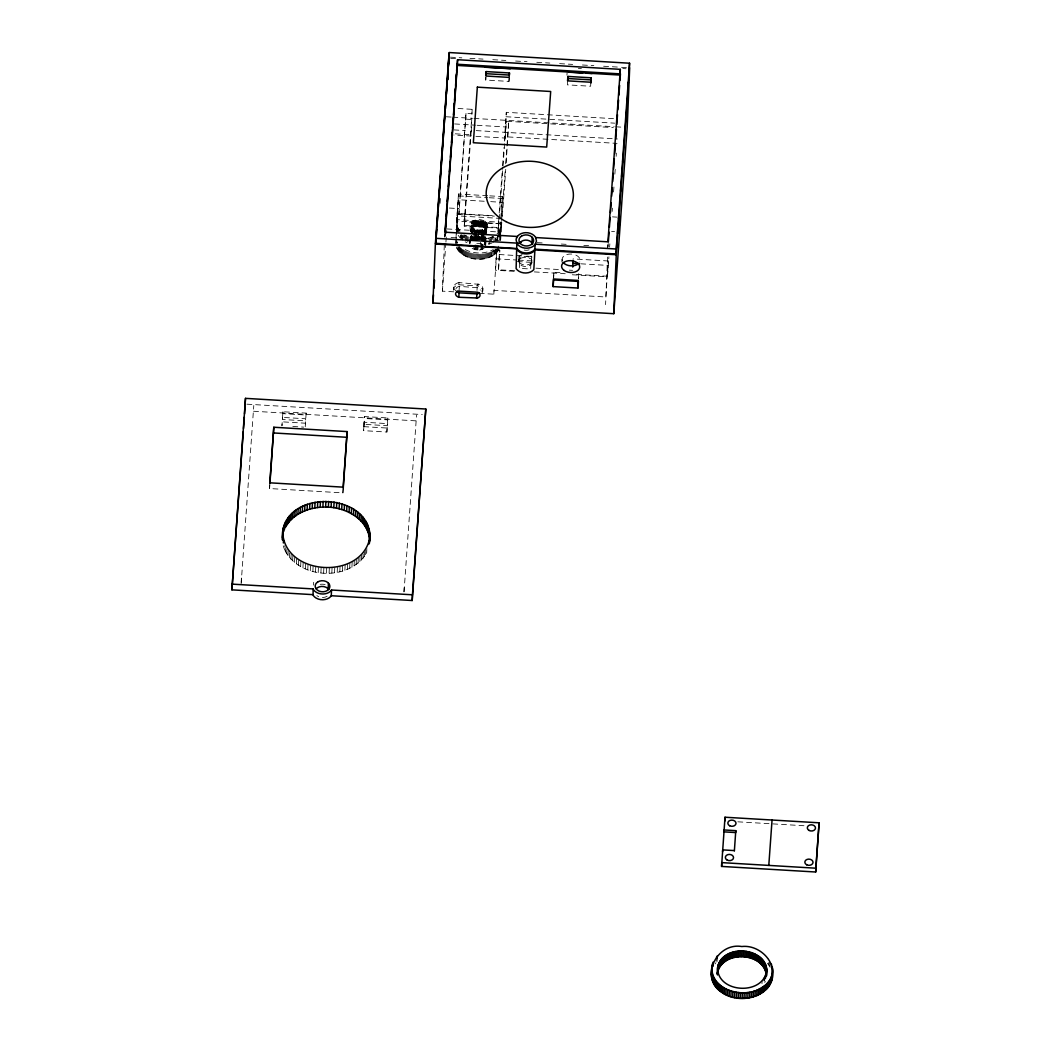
<?xml version="1.0" encoding="UTF-8"?>
<svg xmlns="http://www.w3.org/2000/svg" width="1051" height="1051" viewBox="0 0 1051 1051"><rect width="100%" height="100%" fill="white"/><g stroke="black" fill="none" stroke-linecap="round" stroke-linejoin="round"><path stroke-width="0.75" stroke-dasharray="5 3.75" d="M456.239 237.999L456.252 237.29M487.69 195.722L458.472 194.001L456.83 231.167L457.474 213.55L493.182 215.665M364.04 424.328L364.093 422.226L387.359 423.606L387.267 425.708L364.04 424.328L363.607 430.66L386.873 432.04L387.832 417.956L364.605 416.577L363.607 430.66M241.204 582.293L241.388 578.011M241.139 583.725L253.79 405.515M343.27 487.979L342.915 492.88L269.568 488.544L269.739 484.248M282.929 411.742L282.85 413.647L306.077 415.027L306.156 413.122L282.929 411.742L281.957 425.839L282.128 421.832L305.368 423.198L305.197 427.218L306.156 413.122M366.865 548.491L366.681 552.787C349.799 581.597 299.561 579.666 284.65 549.883L284.834 545.6M285.596 551.854L285.78 547.558M286.713 553.772L286.897 549.476M287.974 555.637L288.158 551.341M289.393 557.45L289.564 553.154M290.943 559.185L291.193 553.457M292.651 560.84L292.887 555.125M294.477 562.43L294.714 556.702M296.421 563.914L296.671 558.199M298.497 565.307L298.734 559.592M300.678 566.607L300.914 560.892M302.951 567.803L303.187 562.088M305.329 568.893L305.565 563.165M307.772 569.865L308.009 564.137M310.295 570.719L310.531 564.991M312.883 571.455L313.119 565.727M313.553 585.144L313.671 582.28M315.523 572.059L315.76 566.344M318.203 572.545L318.44 566.817M320.91 572.9L321.146 567.185M323.629 573.123L323.879 567.409M326.375 573.229L326.611 567.501M329.108 573.189L329.357 567.474M331.84 573.031L332.077 567.304M334.533 572.729L334.783 567.014M337.2 572.309L337.45 566.581M342.915 492.88L343.151 487.152M339.828 571.757L340.064 566.042M342.403 571.087L342.639 565.359M344.899 570.286L345.148 564.571M347.329 569.366L347.579 563.651M349.681 568.341L349.917 562.613M351.927 567.198L352.177 561.47M354.082 565.95L354.318 560.222M356.118 564.597L356.368 558.882M358.049 563.152L358.286 557.424M363.922 426.233L364.605 416.577M359.836 561.615L360.02 557.319M361.505 559.986L361.741 554.271M363.015 558.291L363.199 553.995M364.395 556.518L364.579 552.222M365.617 554.678L365.801 550.382M386.873 432.04L387.359 423.606M387.832 417.956L387.753 419.861L364.513 418.482M403.965 591.923L404.149 587.64M404.031 591.726L416.551 415.145M453.782 291.823L442.392 291.153L444.376 243.714M444.98 236.488L445.164 232.192M455.806 243.49L456.003 238.827M456.068 237.263L456.252 232.599M456.318 231.036L457.04 213.931L494.377 216.138M456.384 234.045L457.474 213.55M446.859 228.934L498.292 231.969L498.45 228.159L464.266 226.136L464.739 214.693L458.906 214.351L465.987 113.416L471.833 113.758L472.149 109.33L454.912 108.306M458.906 214.351L465.987 113.416M464.424 225.518L464.581 221.708L498.778 223.732L498.608 227.541L464.424 225.518L471.268 130.311M472.149 109.33L471.032 136.039L453.796 135.014M509.196 78.365L508.973 81.413L485.733 80.034L485.838 77.354M479.23 293.334L493.812 294.188L493.983 290.378L605.901 296.999L608.148 260.976L573.084 258.901M496.611 248.982L495.428 270.225L514.714 271.368M514.78 270.751L498.502 269.792L499.501 249.665M499.895 239.864L500.092 235.188M500.158 233.637L500.618 222.746M500.289 235.017L500.026 240.587M500.355 233.401L500.762 223.666L456.922 221.078M501.261 221.485L500.46 233.756M501.524 215.258L502.312 196.59L489.319 195.828M504.375 141.11L506.306 112.312L614.98 118.737M475.919 136.328L505.229 138.062L506.306 112.312M505.229 138.062L506.254 121.259L613.311 127.591M508.973 81.413L509.144 77.393M506.201 162.852L508.71 121.68L505.781 121.509M518.695 261.029L518.971 254.539M519.588 262.619L519.352 268.333L530.663 269.003L530.9 263.289M519.614 261.686L519.851 255.958M531.359 262.382L531.609 256.654M553.588 279.947L553.916 272.314L561.668 272.774M567.553 80.848L567.382 84.855L590.649 86.235L590.82 82.228M578.562 278.37L578.746 273.786L578.365 279.106M607.806 244.686L607.688 247.55L607.925 244.292M605.573 304.632L605.744 300.809M605.901 296.999L607.596 256.549M576.592 274.403L607.504 276.242L608.148 260.976M716.073 961.258L716.243 956.962M717.071 961.494L717.189 958.63M761.975 983.683L762.093 980.819M770.055 967.17L768.399 964.529L768.636 958.814M769.279 965.83L769.45 961.547M269.568 488.544L269.805 485.273M440.067 203.355L440.422 198.455M444.652 237.171L444.888 233.913M445.033 236.291L445.269 233.033M442.392 291.153L445.808 243.661M445.926 242.032L446.741 230.563M458.472 194.001L456.962 215.836L499.172 218.332M456.791 230.471L457.238 223.561M455.963 243.346L456.292 238.695M456.935 231.877L457.277 224.967M457.211 231.023L457.382 225.676M457.408 231.732L457.54 226.372M453.52 289.248L453.677 287.041M457.776 230.865L457.75 227.082M498.831 249.521C490.134 263.565 465.343 261.962 456.883 248.391L457.014 241.494M458.091 231.562L458 227.765M457.645 249.731L457.868 246.63M460.377 234.833L460.154 237.933L458.643 236.002L459.077 229.801L458.315 228.461M458.105 250.388L458.328 247.287M458.617 251.031L458.945 246.381M459.169 251.662L459.602 245.461M459.76 252.266L460.088 247.616M460.745 238.538L460.969 235.437M460.391 252.857L460.837 246.657M461.389 239.129L461.717 234.478M453.625 290.234A7.699 5.019 4.1 0 1 457.093 285.294L458.84 284.782L458.998 282.574L479.703 284.401A7.699 5.019 4.1 0 1 481.516 291.469M461.074 253.436L461.52 247.235L462.243 247.786L461.796 253.987M462.059 239.707L462.401 235.056M459.051 290.772L459.366 286.345L478.179 287.816A5.347 3.481 4.1 0 1 480.346 290.155M462.782 240.259L463.123 235.608M464.739 214.693L471.597 119.486L465.751 119.131M464.266 226.136L464.581 221.708M462.558 254.513L463.005 248.312C471.886 253.922 483.933 254.618 493.234 249.612L492.788 255.813M463.767 237.684L463.99 234.583M463.346 255.025L463.793 248.824M464.555 238.196L464.778 235.096L471.203 237.894M464.174 255.498L464.621 249.31M465.278 240.232L465.619 235.582M465.041 255.958L465.488 249.757M466.145 240.679L466.473 236.028M465.935 256.391L466.381 250.191M468.299 236.869L467.853 243.057L466.92 242.663L467.367 236.462M466.854 256.786L467.301 250.585M467.8 257.167L468.247 250.966M468.772 257.508L469.219 251.307M469.81 243.28L470.125 238.117M470.717 231.365C467.997 223.39 474.027 218.293 480.938 219.804C483.985 220.263 488.058 222.759 486.994 226.346C484.038 232.599 470.493 230.997 471.308 223.364M469.902 243.793C469.311 238.945 472.622 228.882 471.15 241.48M470.94 232.126L471.518 222.878M469.968 243.044L470.822 236.133M471.163 230.826L471.807 222.405M470.651 240.561L470.993 235.91M471.308 231.075L471.978 222.181M470.848 240.337L471.176 235.687M471.347 232.875L472.162 221.958M469.771 257.823L470.217 251.623M471.807 231.798L472.582 221.551M471.899 233.585L472.346 227.384M472.333 230.708L472.819 221.354M472.569 230.918L472.792 227.817M470.677 231.102L472.622 227.358L473.068 221.157M470.782 258.099L471.229 251.898M472.622 227.358L473.344 220.986M472.188 240.745L472.516 236.094M472.595 234.228L473.042 228.028M472.897 227.187L473.62 220.815M473.081 231.338L473.305 228.238M473.173 227.016L473.909 220.644M473.37 231.522L473.594 228.435M472.792 240.429L473.121 235.779M473.462 226.845L474.224 220.5M471.807 258.349L472.254 252.148M473.108 240.285L473.331 237.184M473.659 231.719L473.883 228.619M473.778 226.701L474.54 220.355M473.436 240.154L473.659 237.053M473.738 234.99L474.185 228.79M474.093 226.556L474.868 220.224M473.778 240.035L474.001 236.935M474.054 235.161L474.5 228.96M474.421 226.425L475.21 220.106M485.733 80.034L485.956 76.986M474.605 232.218L474.829 229.118M472.858 258.559L473.305 252.358M474.119 239.93L474.343 236.83M474.763 226.307L475.551 220.001M474.474 239.838L474.697 236.738M474.724 235.463L475.17 229.263M475.105 226.201L475.906 219.909M484.051 248.299C480.688 250.887 471.163 251.609 474.408 244.673M475.065 235.595L475.512 229.407M474.842 239.759L475.065 236.659M475.459 226.11L476.274 219.83M475.223 239.681L475.446 236.58M475.42 235.726L475.867 229.525M475.827 226.031L476.655 219.751M473.909 258.743L474.356 252.542M474.802 249.573L475.131 244.922M475.591 239.628L475.814 236.528M476.011 232.744L476.234 229.644M476.208 225.952L477.023 219.698M476.156 235.95L476.602 229.749M475.972 239.575L476.195 236.475M476.576 225.899L477.417 219.646M475.551 249.77L475.88 245.119M476.537 236.041L476.983 229.841M474.973 258.901L475.42 252.7M476.366 239.549L476.589 236.449M476.97 225.847L477.798 219.62M476.76 239.523L476.983 236.422M477.141 233.02L477.364 229.919M477.351 225.82L478.192 219.593M476.326 249.915L476.655 245.264M477.154 239.51L477.377 236.409M477.535 233.086L477.758 229.985M477.745 225.794L478.586 219.593M476.05 259.006L476.484 252.805M477.548 239.523L478.139 230.038M478.139 225.781L478.98 219.593M477.101 250.007L477.443 245.356M478.087 236.278L478.533 230.077M477.942 239.536L478.166 236.436M478.533 225.794L479.374 219.606M478.481 236.304L478.928 230.103M477.115 259.098L477.561 252.897M478.336 239.562L478.56 236.462M487.139 224.559L486.547 232.547L486.639 230.497L485.299 228.317L479.322 225.834L479.768 219.633M477.89 250.059L478.231 245.409M478.73 239.615L478.954 236.514M479.098 233.23L479.322 230.13M479.716 225.886L480.162 219.685M479.111 239.667L479.335 236.567M479.492 233.23L479.716 230.13M480.11 225.939L480.557 219.738M478.192 259.137L478.639 252.936M479.506 239.733L479.729 236.633M479.887 233.217L480.11 230.116M480.491 226.004L480.938 219.804M480.281 233.204L480.504 230.103M479.887 239.812L480.11 236.711M480.872 226.083L481.319 219.882M480.268 239.904L480.491 236.803M480.675 233.164L480.898 230.064M481.253 226.175L481.7 219.974M476.983 290.352L477.193 287.396M479.269 259.15L479.716 252.949M480.254 245.422L480.478 242.321M481.056 233.125L481.279 230.024M481.621 226.28L482.067 220.079M481.213 236.16L481.647 229.959M481.989 226.385L482.435 220.184M482.107 292.861A7.699 5.019 4.1 0 0 479.545 286.621L477.85 285.911L478.008 283.691M481.581 236.094L482.028 229.893M481.358 240.245L481.581 237.145M482.343 226.517L482.79 220.316M480.333 259.124L480.78 252.923M480.964 249.731L481.555 242.295M481.7 240.377L482.396 229.801M482.698 226.648L483.145 220.447M481.319 249.639C480.898 242.19 483.788 239.904 482.33 249.284M482.527 232.81L482.751 229.709M482.041 240.521L482.383 235.884M483.026 226.806L483.473 220.605M481.66 249.534L482.107 243.333M482.37 240.679L482.698 236.041M482.645 235.805L483.092 229.604M483.355 226.95L483.802 220.763M481.411 259.071L481.857 252.871M482.002 249.415L482.448 243.215M482.685 240.85L483.026 236.199M482.987 235.687L483.434 229.486M483.67 227.121L484.117 220.92M482.987 241.034L483.329 236.383M483.315 235.555L483.762 229.354M483.972 227.305L484.419 221.104M482.645 249.153L483.092 242.952M483.644 235.424L484.077 229.223M483.276 241.218L483.618 236.567M484.275 227.489L484.721 221.288M483.565 241.415L483.894 236.764M483.946 235.266L484.393 229.065M484.55 227.686L484.997 221.485M482.462 258.98L482.908 252.779M483.828 241.612L484.156 236.961M484.458 232.008L484.682 228.908M484.813 227.883L485.26 221.682M484.511 234.938L484.958 228.737M485.063 228.093L485.509 221.892M484.787 234.754L485.234 228.553M484.314 242.045L484.761 235.844M485.142 233.02L485.746 222.116M483.513 258.848L483.946 252.647M484.511 245.001L484.734 241.901M484.747 239.168L484.971 236.068M485.378 232.823L485.969 222.339M484.721 244.791L485.181 236.291M485.496 234.163L486.166 222.562M484.931 244.581L485.365 236.528L486.206 239.063M485.693 233.953L486.35 222.799M485.339 241.664L485.68 237.014M485.877 233.729L486.666 223.285M485.286 244.134L485.93 237.513M486.048 233.506L486.797 223.535M484.537 258.691L484.984 252.49M485.575 244.975L486.022 237.776M486.337 233.033L487.007 224.047M485.641 246.026L486.153 238.288M482.764 290.982L482.935 288.762M485.549 258.493L485.996 252.306M486.547 258.27L486.994 252.069M487.519 258.007L487.966 251.82M492.591 236.738L488.951 238.091L488.505 244.279L492.144 242.939L492.591 236.738L493.431 236.33L492.985 242.531M488.465 257.718L488.912 251.517M489.464 243.99L489.911 237.802M489.398 257.403L489.845 251.202M490.502 242.124L490.83 237.473M490.291 257.048L490.738 250.847M491.395 241.769L491.723 237.119M491.159 256.667L491.605 250.466M491.999 256.26L492.433 250.059M493.773 242.085L494.115 237.434M493.55 255.354L493.996 249.153M494.285 254.868L494.732 248.667M495.271 241.139L495.494 238.038M494.968 254.355L495.415 248.154M496.177 237.526L495.954 240.626L498.726 237.736M495.612 253.816L496.059 247.616M496.203 253.252L496.427 250.151M497.202 240.81L498.726 219.567M499.199 213.025L502.496 167.267M502.614 165.624L503.902 147.652M493.812 294.188L496.992 249.573M497.701 240.167L498.2 232.744L501.064 226.149M498.45 228.159L502.904 167.832M503.022 166.229L506.254 121.259M497.281 252.069L497.714 245.881M498.371 236.803L498.713 232.153M498.148 250.821L498.489 246.184M499.146 237.106L499.58 230.905M499.724 233.348L499.948 230.248M500.788 218.424L502.312 196.59M499.816 235.792L500.263 229.591M500.197 233.572L500.526 228.921M500.302 234.439L500.907 227.555M500.434 236.711L501.485 222.129M501.59 220.5L505.203 170.275M505.676 163.798L506.845 147.6M506.963 145.984L508.71 121.68M498.502 269.792L499.908 250.348M500.604 240.626L501.892 222.799M502.352 216.322L505.741 169.342M566.923 75.133L567.251 70.706M553.522 277.635L553.916 272.314M561.878 262.067L562.062 259.413M608.004 246.84L608.24 243.569M607.504 276.242L608.91 256.799M609.606 247.077L609.843 243.832M612.168 211.435L612.405 208.19M613.561 191.991L614.034 185.501M614.848 174.164L615.203 169.303M616.136 156.349L616.359 153.104M470.139 237.854L470.533 236.606M764.773 982.475L765.286 981.384M715.048 963.925L716.007 962.677M498.2 232.744L497.044 233.887M519.365 256.378L520.613 255.301A7.318 5.544 2.4 0 1 522.189 254.513M531.622 262.658L530.374 263.735A7.318 5.544 2.4 0 1 520.048 263.131L518.971 261.909A7.318 5.544 2.4 0 1 518.34 260.53M458.998 282.574L457.264 283.074A7.699 5.019 4.1 0 0 455.779 290.707M459.366 286.345L458.354 286.634A5.347 3.481 4.1 0 0 456.003 288.723M488.951 238.091L482.843 239.142M481.765 243.438L476.76 243.714M451.089 237.552L455.924 237.828M473.633 238.879L476.852 239.063M494.561 240.114L499.396 240.39M450.432 57.174L461.836 57.858M469.981 58.33L483.026 59.106M492.801 59.684L505.833 60.459M515.621 61.037L527.024 61.707M536.798 62.285L549.831 63.06M559.618 63.638L572.65 64.4M582.425 64.991L593.828 65.661M603.616 66.239L619.906 67.198M621.535 67.303L626.422 67.592M450.682 58.37L455.595 58.659M622.783 68.551L626.054 68.749M578.3 68.302L581.426 68.486M505.978 116.74L614.664 123.164M446.294 116.779L451.194 117.068M452.823 117.173L472.372 118.329M474.001 118.421L614.152 126.711M615.781 126.803L622.297 127.197M454.584 123.939L475.486 125.174M477.088 125.279L506.017 126.987M476.156 130.6L617.384 138.955M453.874 129.904L465.265 130.574M455.28 133.819L470.953 134.738M508.067 136.932L617.068 143.383M458.394 195.906L487.611 197.627M489.24 197.733L502.233 198.494M484.209 201.253L458.236 199.716L456.804 219.646L500.631 222.234M490.699 201.634L502.063 202.317M612.47 216.861L616.845 217.123M449.368 208.045L459.142 208.624M611.616 231.43L614.546 231.601M537.153 242.623L543.603 243.004M561.313 244.055L566.134 244.344M583.844 245.395L588.678 245.684M499.146 254.526L525.08 256.063M526.696 256.155L531.556 256.444M495.914 258.782L516.803 260.017M518.406 260.109L531.267 260.871M580.73 263.801L607.833 265.404M517.381 261.554L534.709 262.579M535.918 268.176L561.431 269.687M569.406 270.16L572.598 270.343M534.302 271.907L565.215 273.733M572.283 274.771L607.347 276.847M458.84 284.782L477.85 285.911M246.906 404.175L422.279 414.554M253.554 411.243L416.314 420.873M363.777 426.653L387.044 428.033M292.809 426.483L303.647 427.126M737.828 821.816L805.959 825.85M477.482 239.089L473.252 238.419M474.08 249.323L472.149 248.351M466.92 242.663L465.173 241.783M530.939 255.905L532.016 257.127M460.049 231.102L459.077 229.801M767.401 963.268L768.399 964.529M485.089 242.978L485.654 244.226M458.223 235.332L458.643 236.002M457.33 242.19L457.684 242.86M456.883 248.391L456.318 246.998M284.65 549.883L283.244 545.85M320.174 584.33A10.247 7.764 2.4 0 1 325.468 584.645M327.163 596.193A7.318 5.544 2.4 0 1 316.837 595.589M520.626 258.231A10.247 7.764 2.4 0 1 530.847 258.835M562.311 260.963A9.078 5.912 4.1 0 1 573.715 254.381M575.869 255.104A9.078 5.912 4.1 0 1 579.81 262.001M529.139 249.796A6.726 5.097 2.4 0 1 524.002 250.007M532.134 261.83A6.726 5.097 2.4 0 1 531.044 264.313L529.901 265.312A6.726 5.097 2.4 0 1 520.403 264.747L519.417 263.63A6.726 5.097 2.4 0 1 519.785 258.533L520.928 257.548A6.726 5.097 2.4 0 1 530.427 258.112L531.412 259.229A6.726 5.097 2.4 0 1 532.003 260.49M282.443 417.392L282.364 419.494L305.605 420.873L305.683 418.771L282.443 417.392"/><path stroke-width="1.5" d="M567.816 78.523L567.868 76.421L591.135 77.8L591.043 79.889L567.816 78.523L567.698 80.428M282.404 539.636C278.568 486.258 377.966 490.567 369.374 543.354M282.706 531.832C283.796 575.449 360.02 580.599 369.558 539.058M772.249 967.078C778.436 995.717 740.39 1006.7 721.196 991.947C699.362 977.207 716.848 942.208 741.822 946.531C764.235 943.864 786.148 973.397 761.686 987.651C744.069 999.777 708.624 989.963 712.131 964.963M766.665 969.915C764.55 995.533 717.978 993.786 717.531 968.181C721.735 941.486 771.946 947.476 766.429 975.63C764.156 951.483 721.144 949.868 717.294 973.896L717.675 967.012M486.219 71.586L486.14 73.688L509.367 75.068L509.459 72.966L486.219 71.586L485.904 76.014L509.144 77.393L509.459 72.966M312.83 594.643L231.903 589.847L245.5 398.355L425.8 409.023L412.202 600.515L331.275 595.733L330.855 596.377A10.247 7.764 2.4 0 1 313.145 595.326L313.067 588.915L232.14 584.133M245.5 398.355L244.555 413.858M269.923 483.631L273.799 427.245L347.145 431.58L343.27 487.979M282.574 540.28L282.942 529.77M282.469 537.56L283.35 527.72M283.113 533.448L283.928 525.697M283.363 542.986L283.481 540.122M283.678 531.425L284.663 523.713M284.427 529.441L285.57 521.769M285.333 527.497L286.397 525.592L286.634 519.877M286.397 525.592L287.619 523.753L287.869 518.038M287.619 523.753L288.999 521.979L289.235 516.264M288.999 521.979L290.523 520.284L290.759 514.556M290.523 520.284L292.178 518.655L292.414 512.941M292.178 518.655L293.978 517.118L294.214 511.403M293.978 517.118L295.896 515.673L296.132 509.958M295.896 515.673L297.932 514.32L298.169 508.605M297.932 514.32L300.087 513.072L300.323 507.357M300.087 513.072L302.333 511.929L302.57 506.214M302.333 511.929L304.685 510.904L304.921 505.176M304.685 510.904L307.115 509.985L307.352 504.257M307.115 509.985L309.611 509.183L309.861 503.468M309.611 509.183L312.186 508.513L312.423 502.785M312.186 508.513L314.814 507.961L315.05 502.247M314.814 507.961L317.481 507.541L317.717 501.813M317.481 507.541L320.187 507.252L320.424 501.524M320.187 507.252L322.907 507.081L323.143 501.353M322.907 507.081L325.639 507.042L325.889 501.327M369.61 540.634C368.835 520.087 347.001 507.856 328.385 507.147L328.621 501.419M331.118 507.37L331.354 501.655M328.175 588.875L328.424 583.16M333.824 507.725L334.06 502.01M331.275 595.733L331.512 590.005L412.439 594.8L412.202 600.515M336.504 508.211L336.74 502.483M339.131 508.815L339.381 503.101M341.72 509.551L341.956 503.836M344.242 510.405L344.478 504.69M346.699 511.377L346.935 505.662M349.063 512.468L349.3 506.74M351.336 513.663L351.586 507.935M353.517 514.964L353.767 509.236M355.593 516.356L355.829 510.641M357.55 517.854L357.787 512.126M359.376 519.43L359.613 513.703M361.071 521.086L361.308 515.371M362.634 522.833L362.871 517.105M364.04 524.633L364.277 518.905M365.301 526.498L365.551 520.784M366.418 528.417L366.654 522.702M367.364 530.387L367.6 524.659M368.152 532.397L368.389 526.669M368.77 534.42L369.006 528.706M369.216 536.483L369.466 530.768M369.032 543.971L369.151 541.107M369.505 538.559L369.742 532.831M369.61 541.278L369.847 534.92M613.784 313.697L616.293 254L629.68 67.776L627.184 127.486L613.784 313.697L432.907 303.003L435.403 243.293L448.803 57.082L448.462 65.149M628.984 73.833L629.575 63.218L449.276 52.55L435.679 244.042L516.606 248.837L516.921 249.521A10.247 7.764 2.4 0 0 534.631 250.572L535.287 244.2L616.214 248.995L615.978 254.71L535.038 249.928M447.857 79.666L448.265 69.983M449.276 52.55L448.449 66.423M457.33 65.438L457.566 59.71L620.326 69.34L620.09 75.068L457.33 65.438L445.269 233.033M516.842 243.109L516.12 268.596A10.247 7.764 2.4 0 0 533.829 269.634L534.946 249.166L616.293 254M532.2 237.342L531.951 243.07L531.504 242.558M553.115 286.595L553.43 278.962L578.273 280.433L577.945 288.053L553.115 286.595L553.588 279.947L578.431 281.418L577.945 288.053M572.742 267.072L573.005 260.543M711.409 975L711.685 967.826M711.488 976.458L711.855 966.394M711.672 977.903L711.921 972.175M712.42 966.408L712.539 963.544M711.987 979.335L712.236 973.62M712.88 966.447L713.051 962.164M712.42 980.754L712.67 975.039M712.972 982.159L713.209 976.432M713.642 983.526L713.879 977.811M714.417 984.866L714.654 979.151M715.297 986.18L715.534 980.452M717.189 958.63L717.308 955.766M716.283 987.441L716.519 981.713M721.577 866.431L721.735 862.621L815.839 868.192L815.681 872.002L721.577 866.431L725.006 817.231L819.097 822.802L815.681 872.002M717.386 974.816L717.899 965.856M722.576 851.796L722.654 849.891L734.347 850.587M717.597 974.553L717.715 971.689M717.373 988.649L717.61 982.921M717.978 970.441L718.227 964.713M718.398 969.324L718.648 963.596M724.848 821.041L725.006 817.231M718.91 968.221L719.147 962.506M718.556 989.806L718.792 984.091M719.515 967.156L719.751 961.429M720.198 966.119L720.447 960.391M719.83 990.909L720.066 985.181M720.973 965.12L721.222 959.392M721.84 964.161L722.076 958.433M721.196 991.947L721.433 986.232M722.773 963.242L723.009 957.527M723.784 962.374L724.021 956.66M722.641 992.932L722.878 987.204M724.862 961.56L725.111 955.845M724.165 993.839L724.402 988.111M726.018 960.798L726.254 955.083M725.755 994.666L725.991 988.952M727.226 960.102L727.463 954.374M728.501 959.458L728.737 953.73M727.397 995.428L727.647 989.7M729.814 958.867L730.064 953.152M735.779 830.658L735.7 832.563L724.008 831.867L724.086 829.962L735.779 830.658L734.373 850.955M729.118 996.098L729.355 990.384M731.194 958.354L731.43 952.626M730.879 996.703L731.115 990.975M732.6 957.908L732.849 952.18M734.058 957.527L734.294 951.799M732.678 997.215L732.915 991.487M735.529 957.211L735.766 951.497M734.518 997.635L734.767 991.921M737.04 956.975L737.277 951.26M736.396 997.977L736.633 992.249M738.564 956.804L738.8 951.089M738.288 998.227L738.525 992.499M740.101 956.712L740.338 950.997M741.638 956.699L741.875 950.971M740.193 998.384L740.429 992.656M743.175 956.752L743.425 951.037M742.098 998.45L742.334 992.722M744.725 956.883L744.962 951.155M744.003 998.424L744.253 992.709M746.249 957.08L746.486 951.365M745.908 998.305L746.157 992.591M747.76 957.356L747.997 951.628M749.245 957.697L749.481 951.983M747.8 998.108L748.036 992.38M750.703 958.118L750.94 952.39M749.665 997.806L749.902 992.091M752.122 958.591L752.358 952.876M751.491 997.425L751.728 991.71M753.501 959.143L753.751 953.415M753.291 996.952L753.528 991.238M754.841 959.747L755.078 954.032M756.129 960.43L756.365 954.702M755.038 996.401L755.275 990.673M757.351 961.153L757.6 955.438M756.733 995.757L756.97 990.042M758.52 961.941L758.756 956.226M759.623 962.782L759.86 957.067M758.362 995.047L758.612 989.319M760.648 963.675L760.898 957.96M759.939 994.246L760.175 988.518M761.607 964.621L761.844 958.893M761.436 993.366L761.686 987.651M762.487 965.593L762.724 959.878M763.289 966.618L763.525 960.89M762.868 992.433L763.105 986.705M763.998 967.669L764.235 961.941M764.629 968.746L764.865 963.031M764.287 980.688L764.419 977.824M764.208 991.421L764.445 985.693M765.154 969.85L765.404 964.135M765.404 978.52L765.522 975.656M765.601 970.993L765.837 965.265M765.956 972.136L766.192 966.408M765.456 990.344L765.693 984.616M766.153 976.261L766.442 967.577M766.324 976.537L766.599 968.746M766.613 989.214L766.862 983.486M767.677 988.019L767.913 982.304M768.636 986.784L768.885 981.069M769.49 985.496L769.726 979.782M770.238 984.183L770.475 978.455M770.869 982.816L771.106 977.102M771.381 967.091L771.5 964.227M771.395 981.437L771.631 975.709M771.789 980.018L772.025 974.303M772.078 978.599L772.446 968.523M231.903 589.847L243.267 431.777M243.504 428.519L244.331 417.116M273.799 427.245L269.805 482.816L343.151 487.152L347.145 431.58M435.915 240.784L436.73 229.381M436.966 226.123L437.781 214.706M438.017 211.448L438.845 200.045M439.068 196.787L439.896 185.383M440.133 182.125L440.947 170.709M441.184 167.451L441.893 157.676M442.235 152.789L442.944 143.015M443.299 138.128L443.995 128.34M444.35 123.453L445.059 113.679M445.401 108.792L446.11 99.017M446.465 94.117L447.161 84.343M447.516 79.456L448.212 69.681M432.907 303.003L433.498 294.832M433.958 288.289L434.549 280.131M412.439 594.8L425.8 409.023M445.125 230.642L445.821 220.855M446.176 215.967L446.885 206.18M447.227 201.28L447.936 191.492M448.291 186.592L448.987 176.804M449.342 171.917L450.051 162.13M450.406 157.23L451.102 147.442M451.457 142.555L452.166 132.754M452.508 127.867L453.217 118.08M453.454 114.809L454.268 103.392M454.505 100.134L455.333 88.718M455.569 85.446L456.384 74.03M456.62 70.772L457.093 64.242L620.445 73.898L619.972 80.428M457.566 59.71L445.164 232.192L517.447 236.475M458.775 297.262L457.789 296.855A5.347 3.481 4.1 0 1 458.039 291.061L477.863 292.244A5.347 3.481 4.1 0 1 477.614 298.024L458.775 297.262L459.09 292.835L458.105 292.428A5.347 3.481 4.1 0 1 456.686 291.377M486.061 75.462L486.285 72.414M476.602 298.313L476.918 293.886L477.929 293.597A5.347 3.481 4.1 0 0 479.44 292.717M567.868 76.421L567.553 80.848L590.82 82.228L591.135 77.8M572.979 260.385L572.756 263.328L579.14 263.709M590.872 83.187L591.201 78.615M620.326 69.34L607.925 241.822L535.642 237.552M608.358 241.94L609.054 232.153M609.409 227.252L610.119 217.465M610.46 212.578L611.17 202.79M611.643 196.261L612.221 188.103M612.694 181.573L613.285 173.415M613.639 168.528L614.336 158.74M614.69 153.84L615.4 144.053M615.741 139.166L616.451 129.378M616.806 124.478L617.502 114.69M617.857 109.79L618.566 100.003M618.921 95.116L619.617 85.328M616.214 248.995L629.575 63.218M615.978 254.71L616.201 251.452M616.438 248.194L617.029 240.048M617.502 233.532L617.725 230.261M618.553 218.858L618.789 215.6M620.55 191.164L620.773 187.893M621.601 176.489L621.837 173.231M622.652 161.828L622.888 158.57M623.716 147.153L623.939 143.895M624.767 132.492L625.003 129.234M625.818 117.83L626.054 114.572M626.869 103.156L627.105 99.898M627.933 88.494L628.393 81.978M768.793 865.407L772.051 820.016M815.839 868.192L819.097 822.802M534.946 249.166L534.67 249.586A10.247 7.764 2.4 0 1 516.961 248.548L435.403 243.293M331.512 590.005L331.104 590.649A10.247 7.764 2.4 0 1 313.382 589.598L313.067 588.915M519.93 243.031L521.165 241.953M316.154 588.836L317.389 587.759A7.318 5.544 2.4 0 1 327.728 588.363L328.805 589.585M325.639 507.042L328.385 507.147M485.378 67.251L510.366 68.735M568.617 72.177L582.674 73.005M585.788 73.189L592.041 73.557M435.915 238.327L520.179 243.306M459.09 292.835L476.918 293.886M273.562 432.959L346.909 437.295M456.909 291.403L458.604 292.112M578.851 263.367A9.078 5.912 4.1 0 1 563.152 262.448M519.706 243.49A6.726 5.097 2.4 0 1 520.468 242.308L521.611 241.31A6.726 5.097 2.4 0 1 531.11 241.875L532.095 242.991A6.726 5.097 2.4 0 1 532.673 244.252M618.908 231.154L618.921 231.864L619.775 217.294L618.908 231.154M477.338 87.154L473.344 142.726L546.691 147.074L550.685 91.49L477.338 87.154M516.553 237.854L516.067 239.838L517.158 243.793A10.247 7.764 2.4 0 0 534.867 244.844L536.522 241.047L535.432 237.092A10.247 7.764 2.4 0 0 517.709 236.041L516.553 237.854M521.414 236.225L520.166 237.303A7.318 5.544 2.4 0 0 519.772 242.834L520.849 244.055A7.318 5.544 2.4 0 0 531.175 244.66L532.423 243.582A7.318 5.544 2.4 0 0 532.818 238.051L531.74 236.843A7.318 5.544 2.4 0 0 521.414 236.225M317.638 582.031L316.39 583.108A7.318 5.544 2.4 0 0 315.996 588.652L317.074 589.861A7.318 5.544 2.4 0 0 327.4 590.478L328.648 589.401A7.318 5.544 2.4 0 0 329.042 583.857L327.965 582.648A7.318 5.544 2.4 0 0 317.638 582.031M727.2 860.086A4.099 3.114 2.4 0 0 733.532 857.761A4.099 3.114 2.4 0 0 727.594 854.713A4.099 3.114 2.4 0 0 727.2 860.086M729.67 825.758A4.099 3.114 2.4 0 0 736.002 823.445A4.099 3.114 2.4 0 0 730.064 820.397A4.099 3.114 2.4 0 0 729.67 825.758M809.152 830.461A4.099 3.114 2.4 0 0 815.484 828.149A4.099 3.114 2.4 0 0 809.546 825.101A4.099 3.114 2.4 0 0 809.152 830.461M806.695 864.789A4.099 3.114 2.4 0 0 813.014 862.464A4.099 3.114 2.4 0 0 807.076 859.416A4.099 3.114 2.4 0 0 806.695 864.789M505.965 221.616A43.617 33.067 2.4 0 0 573.32 196.905A43.617 33.067 2.4 0 0 510.063 164.468A43.617 33.067 2.4 0 0 505.965 221.616M564.072 270.396A9.078 5.912 4.1 0 0 579.337 268.636A9.078 5.912 4.1 0 0 568.538 260.74A9.078 5.912 4.1 0 0 564.072 270.396"/></g></svg>
